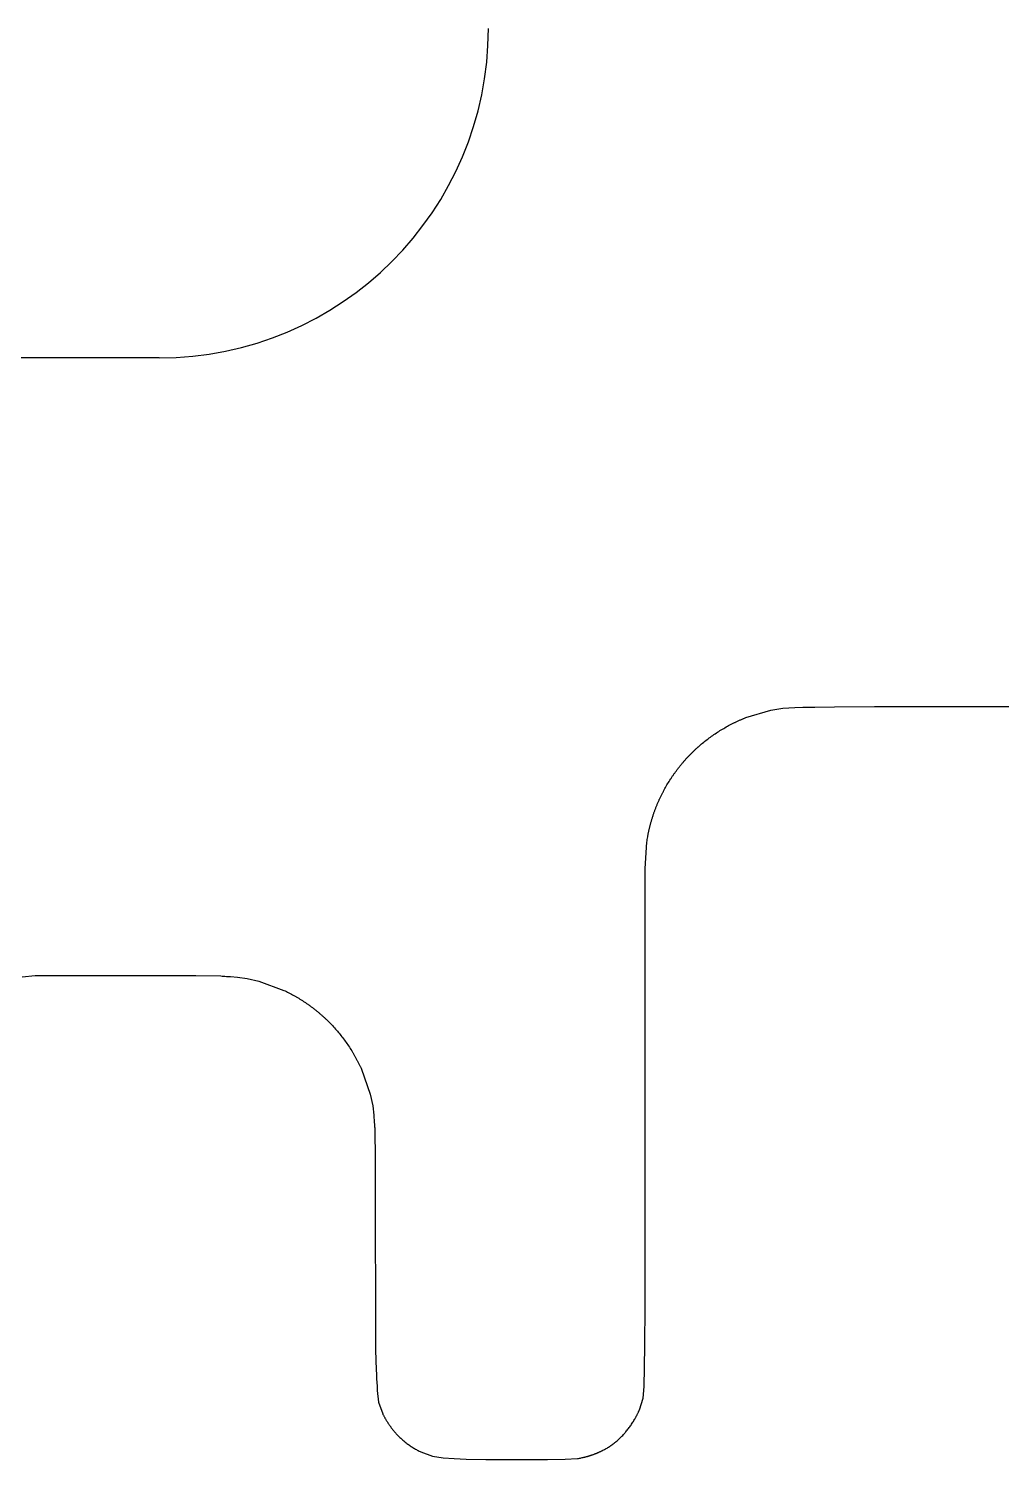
# Model space of a CAD drawing. Header units: millimetres. Extents: x -9 to 276, y -90 to 14.
# Drawn here: x 9.22 to 15.35, y -90.19 to -81.18 of the extents above; entities that cross this region are included whole.
import ezdxf

# ---------------------------------------------------------------- set-up
doc = ezdxf.new("R2010")
doc.units = ezdxf.units.MM
doc.layers.add('BLACK', color=7, linetype='CONTINUOUS')

msp = doc.modelspace()

# ---------------------------------------------------------------- linework, layer by layer
at = {"layer": 'BLACK', "linetype": 'Continuous'}
for p, q in [((10.03895, -83.25205), (-0.51105, -83.25205)), ((13.737137, -85.518722), (13.894819, -85.471452)), ((13.894819, -85.471452), (13.97011, -85.458808)), ((13.97011, -85.458808), (14.044103, -85.455177)), ((14.044103, -85.455177), (14.096369, -85.454028)), ((14.096369, -85.454028), (14.114846, -85.453622)), ((14.114846, -85.453622), (14.172055, -85.45236)), ((14.172055, -85.45236), (14.294268, -85.450573)), ((14.294268, -85.450573), (14.546796, -85.450058)), ((14.546796, -85.450058), (14.716866, -85.450015)), ((14.716866, -85.450015), (14.795478, -85.450004)), ((14.795478, -85.450004), (14.83302, -85.450001)), ((14.83302, -85.450001), (14.844767, -85.45)), ((14.844767, -85.45), (14.885044, -85.45)), ((14.885044, -85.45), (14.915232, -85.45)), ((14.915232, -85.45), (14.936563, -85.45)), ((14.936563, -85.45), (14.97347, -85.45)), ((14.97347, -85.45), (15.023245, -85.45)), ((15.023245, -85.45), (16.024616, -85.45)), ((13.628099, -85.569298), (13.632068, -85.567169)), ((13.632068, -85.567169), (13.636043, -85.565059)), ((13.636043, -85.565059), (13.640025, -85.562968)), ((13.640025, -85.562968), (13.644013, -85.560897)), ((13.644013, -85.560897), (13.648007, -85.558845)), ((13.648007, -85.558845), (13.652006, -85.556813)), ((13.652006, -85.556813), (13.65601, -85.5548)), ((13.65601, -85.5548), (13.66002, -85.552808)), ((13.66002, -85.552808), (13.664034, -85.550835)), ((13.664034, -85.550835), (13.668053, -85.548883)), ((13.668053, -85.548883), (13.672075, -85.54695)), ((13.672075, -85.54695), (13.676102, -85.545038)), ((13.676102, -85.545038), (13.680132, -85.543147)), ((13.680132, -85.543147), (13.684166, -85.541275)), ((13.684166, -85.541275), (13.688202, -85.539425)), ((13.688202, -85.539425), (13.692242, -85.537595)), ((13.692242, -85.537595), (13.696283, -85.535787)), ((13.696283, -85.535787), (13.700328, -85.533998)), ((13.700328, -85.533998), (13.704373, -85.532232)), ((13.704373, -85.532232), (13.708421, -85.530486)), ((13.708421, -85.530486), (13.712469, -85.528762)), ((13.712469, -85.528762), (13.716519, -85.527058)), ((13.716519, -85.527058), (13.720569, -85.525377)), ((13.720569, -85.525377), (13.724621, -85.523716)), ((13.724621, -85.523716), (13.728671, -85.522077)), ((13.728671, -85.522077), (13.732723, -85.52046)), ((13.732723, -85.52046), (13.737137, -85.518722)), ((13.484743, -85.662923), (13.491823, -85.657447)), ((13.491823, -85.657447), (13.498964, -85.652024)), ((13.498964, -85.652024), (13.506164, -85.646656)), ((13.506164, -85.646656), (13.513423, -85.641345)), ((13.513423, -85.641345), (13.520739, -85.636091)), ((13.520739, -85.636091), (13.528109, -85.630896)), ((13.528109, -85.630896), (13.535532, -85.625761)), ((13.535532, -85.625761), (13.543007, -85.620688)), ((13.543007, -85.620688), (13.550532, -85.615677)), ((13.550532, -85.615677), (13.558105, -85.610731)), ((13.558105, -85.610731), (13.565724, -85.605849)), ((13.565724, -85.605849), (13.573387, -85.601035)), ((13.573387, -85.601035), (13.581093, -85.596288)), ((13.581093, -85.596288), (13.588838, -85.59161)), ((13.588838, -85.59161), (13.596622, -85.587003)), ((13.596622, -85.587003), (13.604442, -85.582467)), ((13.604442, -85.582467), (13.612297, -85.578003)), ((13.612297, -85.578003), (13.620183, -85.573613)), ((13.620183, -85.573613), (13.628099, -85.569298)), ((13.385563, -85.75177), (13.388679, -85.748586)), ((13.388679, -85.748586), (13.39181, -85.745417)), ((13.39181, -85.745417), (13.39495, -85.742266)), ((13.39495, -85.742266), (13.398106, -85.739128)), ((13.398106, -85.739128), (13.401271, -85.736009)), ((13.401271, -85.736009), (13.40445, -85.732905)), ((13.40445, -85.732905), (13.407638, -85.729819)), ((13.407638, -85.729819), (13.410841, -85.726747)), ((13.410841, -85.726747), (13.414053, -85.723694)), ((13.414053, -85.723694), (13.417279, -85.720656)), ((13.417279, -85.720656), (13.420514, -85.717636)), ((13.420514, -85.717636), (13.423762, -85.714632)), ((13.423762, -85.714632), (13.427019, -85.711646)), ((13.427019, -85.711646), (13.430289, -85.708676)), ((13.430289, -85.708676), (13.433568, -85.705725)), ((13.433568, -85.705725), (13.43686, -85.702789)), ((13.43686, -85.702789), (13.437014, -85.702652)), ((13.437014, -85.702652), (13.443628, -85.696836)), ((13.443628, -85.696836), (13.450312, -85.691065)), ((13.450312, -85.691065), (13.457065, -85.68534)), ((13.457065, -85.68534), (13.463886, -85.679662)), ((13.463886, -85.679662), (13.470773, -85.674032)), ((13.470773, -85.674032), (13.477726, -85.668452)), ((13.477726, -85.668452), (13.484743, -85.662923)), ((13.309303, -85.839735), (13.312052, -85.836183)), ((13.312052, -85.836183), (13.314818, -85.832642)), ((13.314818, -85.832642), (13.317598, -85.829114)), ((13.317598, -85.829114), (13.320394, -85.825598)), ((13.320394, -85.825598), (13.323205, -85.822096)), ((13.323205, -85.822096), (13.326032, -85.818606)), ((13.326032, -85.818606), (13.328873, -85.81513)), ((13.328873, -85.81513), (13.33173, -85.811667)), ((13.33173, -85.811667), (13.334601, -85.808218)), ((13.334601, -85.808218), (13.337487, -85.804782)), ((13.337487, -85.804782), (13.340387, -85.80136)), ((13.340387, -85.80136), (13.343303, -85.797951)), ((13.343303, -85.797951), (13.346232, -85.794558)), ((13.346232, -85.794558), (13.349176, -85.791177)), ((13.349176, -85.791177), (13.352133, -85.787812)), ((13.352133, -85.787812), (13.355106, -85.78446)), ((13.355106, -85.78446), (13.35809, -85.781125)), ((13.35809, -85.781125), (13.36109, -85.777802)), ((13.36109, -85.777802), (13.364102, -85.774495)), ((13.364102, -85.774495), (13.36713, -85.771202)), ((13.36713, -85.771202), (13.370168, -85.767926)), ((13.370168, -85.767926), (13.373222, -85.764663)), ((13.373222, -85.764663), (13.376287, -85.761417)), ((13.376287, -85.761417), (13.379367, -85.758185)), ((13.379367, -85.758185), (13.382458, -85.754971)), ((13.382458, -85.754971), (13.385563, -85.75177)), ((13.243678, -85.935981), (13.248305, -85.928346)), ((13.248305, -85.928346), (13.253005, -85.920744)), ((13.253005, -85.920744), (13.257777, -85.913178)), ((13.257777, -85.913178), (13.262621, -85.905648)), ((13.262621, -85.905648), (13.265069, -85.901897)), ((13.265069, -85.901897), (13.267535, -85.898156)), ((13.267535, -85.898156), (13.270019, -85.894425)), ((13.270019, -85.894425), (13.27252, -85.890703)), ((13.27252, -85.890703), (13.275038, -85.886992)), ((13.275038, -85.886992), (13.277574, -85.88329)), ((13.277574, -85.88329), (13.280126, -85.8796)), ((13.280126, -85.8796), (13.282696, -85.875919)), ((13.282696, -85.875919), (13.285282, -85.87225)), ((13.285282, -85.87225), (13.287886, -85.868592)), ((13.287886, -85.868592), (13.290506, -85.864944)), ((13.290506, -85.864944), (13.293142, -85.861308)), ((13.293142, -85.861308), (13.295795, -85.857683)), ((13.295795, -85.857683), (13.298465, -85.85407)), ((13.298465, -85.85407), (13.30115, -85.850469)), ((13.30115, -85.850469), (13.303852, -85.846879)), ((13.303852, -85.846879), (13.306569, -85.843301)), ((13.306569, -85.843301), (13.309303, -85.839735)), ((13.198718, -86.019837), (13.200652, -86.015795)), ((13.200652, -86.015795), (13.202599, -86.011772)), ((13.202599, -86.011772), (13.204566, -86.007756)), ((13.204566, -86.007756), (13.206545, -86.003759)), ((13.206545, -86.003759), (13.208543, -85.999768)), ((13.208543, -85.999768), (13.210553, -85.995798)), ((13.210553, -85.995798), (13.212583, -85.991835)), ((13.212583, -85.991835), (13.214624, -85.987893)), ((13.214624, -85.987893), (13.216684, -85.983958)), ((13.216684, -85.983958), (13.217493, -85.982424)), ((13.217493, -85.982424), (13.221667, -85.974615)), ((13.221667, -85.974615), (13.225917, -85.966832)), ((13.225917, -85.966832), (13.230244, -85.959075)), ((13.230244, -85.959075), (13.234648, -85.951347)), ((13.234648, -85.951347), (13.239126, -85.943649)), ((13.239126, -85.943649), (13.243678, -85.935981)), ((13.160568, -86.111355), (13.162112, -86.107104)), ((13.162112, -86.107104), (13.163673, -86.102864)), ((13.163673, -86.102864), (13.165255, -86.098626)), ((13.165255, -86.098626), (13.166854, -86.0944)), ((13.166854, -86.0944), (13.168474, -86.090177)), ((13.168474, -86.090177), (13.17011, -86.085966)), ((13.17011, -86.085966), (13.171766, -86.081758)), ((13.171766, -86.081758), (13.173439, -86.077563)), ((13.173439, -86.077563), (13.175132, -86.073372)), ((13.175132, -86.073372), (13.176841, -86.069195)), ((13.176841, -86.069195), (13.17857, -86.065022)), ((13.17857, -86.065022), (13.180314, -86.060864)), ((13.180314, -86.060864), (13.182078, -86.05671)), ((13.182078, -86.05671), (13.183858, -86.052572)), ((13.183858, -86.052572), (13.185657, -86.048438)), ((13.185657, -86.048438), (13.187471, -86.044321)), ((13.187471, -86.044321), (13.189305, -86.040208)), ((13.189305, -86.040208), (13.191153, -86.036113)), ((13.191153, -86.036113), (13.193021, -86.032024)), ((13.193021, -86.032024), (13.194902, -86.027951)), ((13.194902, -86.027951), (13.196804, -86.023885)), ((13.196804, -86.023885), (13.198718, -86.019837)), ((13.132731, -86.201459), (13.133852, -86.197156)), ((13.133852, -86.197156), (13.134994, -86.19285)), ((13.134994, -86.19285), (13.136157, -86.188546)), ((13.136157, -86.188546), (13.137341, -86.184239)), ((13.137341, -86.184239), (13.138545, -86.179935)), ((13.138545, -86.179935), (13.139771, -86.175629)), ((13.139771, -86.175629), (13.141016, -86.171325)), ((13.141016, -86.171325), (13.142283, -86.167021)), ((13.142283, -86.167021), (13.143569, -86.162721)), ((13.143569, -86.162721), (13.144877, -86.15842)), ((13.144877, -86.15842), (13.146203, -86.154124)), ((13.146203, -86.154124), (13.147551, -86.149828)), ((13.147551, -86.149828), (13.148918, -86.145538)), ((13.148918, -86.145538), (13.150306, -86.141248)), ((13.150306, -86.141248), (13.151713, -86.136965)), ((13.151713, -86.136965), (13.153141, -86.132683)), ((13.153141, -86.132683), (13.154587, -86.128408)), ((13.154587, -86.128408), (13.156054, -86.124135)), ((13.156054, -86.124135), (13.157539, -86.119871)), ((13.157539, -86.119871), (13.159044, -86.115608)), ((13.159044, -86.115608), (13.160568, -86.111355)), ((13.11348, -86.295082), (13.114797, -86.286708)), ((13.114797, -86.286708), (13.116202, -86.278298)), ((13.116202, -86.278298), (13.117693, -86.269854)), ((13.117693, -86.269854), (13.119272, -86.26138)), ((13.119272, -86.26138), (13.120093, -86.257131)), ((13.120093, -86.257131), (13.120936, -86.252877)), ((13.120936, -86.252877), (13.121801, -86.248616)), ((13.121801, -86.248616), (13.122688, -86.244351)), ((13.122688, -86.244351), (13.123596, -86.240079)), ((13.123596, -86.240079), (13.124526, -86.235802)), ((13.124526, -86.235802), (13.125477, -86.231521)), ((13.125477, -86.231521), (13.126449, -86.227236)), ((13.126449, -86.227236), (13.127443, -86.222947)), ((13.127443, -86.222947), (13.128458, -86.218655)), ((13.128458, -86.218655), (13.129495, -86.214359)), ((13.129495, -86.214359), (13.130552, -86.210061)), ((13.130552, -86.210061), (13.131631, -86.205761)), ((13.131631, -86.205761), (13.132731, -86.201459)), ((13.101447, -86.469359), (13.112249, -86.303415)), ((13.112249, -86.303415), (13.11348, -86.295082)), ((13.101315, -86.479435), (13.101447, -86.469359)), ((13.100964, -86.554778), (13.100978, -86.532515)), ((13.101, -86.577482), (13.100964, -86.554778)), ((13.100978, -86.532515), (13.101055, -86.510792)), ((13.101055, -86.510792), (13.101121, -86.500164)), ((13.101121, -86.500164), (13.101207, -86.489707)), ((13.101207, -86.489707), (13.101315, -86.479435)), ((13.101074, -86.60053), (13.101, -86.577482)), ((13.101285, -86.647259), (13.101074, -86.60053)), ((13.101447, -86.682035), (13.101285, -86.647259)), ((13.101604, -86.725675), (13.101447, -86.682035)), ((13.101704, -86.769015), (13.101604, -86.725675)), ((13.101757, -86.812098), (13.101704, -86.769015)), ((13.10177, -86.854967), (13.101757, -86.812098)), ((13.101707, -86.940231), (13.10175, -86.897663)), ((13.10175, -86.897663), (13.10177, -86.854967)), ((13.10158, -87.025149), (13.101707, -86.940231)), ((13.101446, -87.116323), (13.10158, -87.025149)), ((9.175247, -87.151665), (9.257793, -87.144671)), ((9.257793, -87.144671), (9.261716, -87.144462)), ((9.261716, -87.144462), (9.265115, -87.144302)), ((9.265115, -87.144302), (9.267802, -87.144195)), ((9.267802, -87.144195), (9.270197, -87.14412)), ((9.270197, -87.14412), (9.272284, -87.144074)), ((9.272284, -87.144074), (9.274216, -87.14405)), ((9.274216, -87.14405), (9.278034, -87.144057)), ((9.278034, -87.144057), (9.28274, -87.144129)), ((9.28274, -87.144129), (9.286882, -87.144198)), ((9.286882, -87.144198), (9.291971, -87.144254)), ((9.291971, -87.144254), (9.300719, -87.144282)), ((9.300719, -87.144282), (9.315022, -87.144248)), ((9.315022, -87.144248), (9.339546, -87.144124)), ((9.339546, -87.144124), (9.372817, -87.143956)), ((9.372817, -87.143956), (9.674513, -87.143718)), ((9.674513, -87.143718), (10.018, -87.144044)), ((10.018, -87.144044), (10.270652, -87.145022)), ((10.270652, -87.145022), (10.428031, -87.1474)), ((10.428031, -87.1474), (10.436612, -87.14783)), ((10.436612, -87.14783), (10.445099, -87.148332)), ((10.445099, -87.148332), (10.4539, -87.148928)), ((10.4539, -87.148928), (10.463752, -87.149668)), ((10.463752, -87.149668), (10.477679, -87.150787)), ((10.477679, -87.150787), (10.477982, -87.150812)), ((10.477982, -87.150812), (10.488156, -87.151641)), ((10.488156, -87.151641), (10.533638, -87.155358)), ((10.533638, -87.155358), (10.594641, -87.162436)), ((10.594641, -87.162436), (10.667867, -87.179758)), ((10.667867, -87.179758), (10.825245, -87.237963)), ((13.101377, -87.20135), (13.101446, -87.116323)), ((10.825245, -87.237963), (10.833146, -87.241694)), ((10.833146, -87.241694), (10.841036, -87.245509)), ((10.841036, -87.245509), (10.848915, -87.249406)), ((10.848915, -87.249406), (10.856779, -87.253386)), ((10.856779, -87.253386), (10.864626, -87.257447)), ((10.864626, -87.257447), (10.872456, -87.261589)), ((10.872456, -87.261589), (10.880266, -87.265811)), ((10.880266, -87.265811), (10.888054, -87.270113)), ((10.888054, -87.270113), (10.895818, -87.274492)), ((10.895818, -87.274492), (10.89969, -87.276711)), ((10.89969, -87.276711), (10.903556, -87.278949)), ((10.903556, -87.278949), (10.907415, -87.281206)), ((10.907415, -87.281206), (10.911267, -87.283483)), ((13.101359, -87.286652), (13.101377, -87.20135)), ((10.911267, -87.283483), (10.915111, -87.285778)), ((10.915111, -87.285778), (10.918948, -87.288092)), ((10.918948, -87.288092), (10.922777, -87.290424)), ((10.922777, -87.290424), (10.926598, -87.292775)), ((10.926598, -87.292775), (10.930411, -87.295145)), ((10.930411, -87.295145), (10.934215, -87.297533)), ((10.934215, -87.297533), (10.93801, -87.299938)), ((10.93801, -87.299938), (10.941797, -87.302362)), ((10.941797, -87.302362), (10.945574, -87.304804)), ((10.945574, -87.304804), (10.949343, -87.307264)), ((10.949343, -87.307264), (10.9531, -87.309741)), ((10.9531, -87.309741), (10.956849, -87.312236)), ((10.956849, -87.312236), (10.960587, -87.314747)), ((10.960587, -87.314747), (10.964316, -87.317277)), ((10.964316, -87.317277), (10.968033, -87.319822)), ((10.968033, -87.319822), (10.97174, -87.322386)), ((10.97174, -87.322386), (10.975435, -87.324965)), ((10.975435, -87.324965), (10.979121, -87.327562)), ((10.979121, -87.327562), (10.982794, -87.330175)), ((10.982794, -87.330175), (10.986456, -87.332805)), ((10.986456, -87.332805), (10.990106, -87.33545)), ((10.990106, -87.33545), (10.993745, -87.338112)), ((10.993745, -87.338112), (10.99737, -87.340789)), ((10.99737, -87.340789), (11.000984, -87.343483)), ((11.000984, -87.343483), (11.004584, -87.346191)), ((11.004584, -87.346191), (11.008174, -87.348916)), ((11.008174, -87.348916), (11.011748, -87.351655)), ((11.011748, -87.351655), (11.015311, -87.354411)), ((11.015311, -87.354411), (11.018859, -87.35718)), ((11.018859, -87.35718), (11.022395, -87.359965)), ((11.022395, -87.359965), (11.025916, -87.362764)), ((11.025916, -87.362764), (11.029425, -87.365579)), ((11.029425, -87.365579), (11.032917, -87.368406)), ((11.032917, -87.368406), (11.036398, -87.371249)), ((11.036398, -87.371249), (11.039862, -87.374105)), ((13.101376, -87.37214), (13.101359, -87.286652)), ((11.039862, -87.374105), (11.043313, -87.376976)), ((11.043313, -87.376976), (11.046748, -87.37986)), ((11.046748, -87.37986), (11.05017, -87.382759)), ((11.05017, -87.382759), (11.053574, -87.385669)), ((11.053574, -87.385669), (11.056966, -87.388595)), ((11.056966, -87.388595), (11.060339, -87.391531)), ((11.060339, -87.391531), (11.0637, -87.394483)), ((11.0637, -87.394483), (11.067042, -87.397446)), ((11.067042, -87.397446), (11.070372, -87.400423)), ((11.070372, -87.400423), (11.073682, -87.403411)), ((11.073682, -87.403411), (11.076979, -87.406413)), ((11.076979, -87.406413), (11.080256, -87.409425)), ((11.080256, -87.409425), (11.083521, -87.412452)), ((11.083521, -87.412452), (11.086765, -87.415488)), ((11.086765, -87.415488), (11.089996, -87.418539)), ((11.089996, -87.418539), (11.093207, -87.421598)), ((11.093207, -87.421598), (11.096404, -87.424672)), ((11.096404, -87.424672), (11.09958, -87.427753)), ((11.09958, -87.427753), (11.102743, -87.43085)), ((11.102743, -87.43085), (11.105885, -87.433953)), ((11.105885, -87.433953), (11.109012, -87.437071)), ((11.109012, -87.437071), (11.114513, -87.442625)), ((11.114513, -87.442625), (11.120648, -87.448926)), ((11.120648, -87.448926), (11.126742, -87.455299)), ((11.126742, -87.455299), (11.132792, -87.461743)), ((11.132792, -87.461743), (11.138798, -87.468256)), ((13.10141, -87.457728), (13.101376, -87.37214)), ((13.101446, -87.550611), (13.10141, -87.457728)), ((11.138798, -87.468256), (11.144759, -87.474837)), ((11.144759, -87.474837), (11.150673, -87.481486)), ((11.150673, -87.481486), (11.156538, -87.488201)), ((11.156538, -87.488201), (11.162354, -87.494981)), ((11.162354, -87.494981), (11.16812, -87.501824)), ((11.16812, -87.501824), (11.173833, -87.508729)), ((11.173833, -87.508729), (11.179493, -87.515695)), ((11.179493, -87.515695), (11.185098, -87.522721)), ((11.185098, -87.522721), (11.190647, -87.529804)), ((11.190647, -87.529804), (11.196138, -87.536944)), ((11.196138, -87.536944), (11.201571, -87.544138)), ((11.201571, -87.544138), (11.206944, -87.551386)), ((11.206944, -87.551386), (11.212256, -87.558685)), ((13.101467, -87.713178), (13.101446, -87.550611)), ((11.212256, -87.558685), (11.217505, -87.566034)), ((11.217505, -87.566034), (11.22269, -87.573431)), ((11.22269, -87.573431), (11.22781, -87.580874)), ((11.22781, -87.580874), (11.232864, -87.588362)), ((11.232864, -87.588362), (11.23785, -87.595892)), ((11.23785, -87.595892), (11.242767, -87.603463)), ((11.242767, -87.603463), (11.247614, -87.611073)), ((11.247614, -87.611073), (11.25239, -87.618721)), ((11.25239, -87.618721), (11.257093, -87.626403)), ((11.257093, -87.626403), (11.259418, -87.630256)), ((11.259418, -87.630256), (11.261723, -87.634118)), ((11.261723, -87.634118), (11.264011, -87.637987)), ((11.264011, -87.637987), (11.266279, -87.641864)), ((11.266279, -87.641864), (11.268528, -87.645748)), ((11.268528, -87.645748), (11.270759, -87.649639)), ((11.270759, -87.649639), (11.27297, -87.653537)), ((11.27297, -87.653537), (11.275162, -87.657441)), ((11.275162, -87.657441), (11.277334, -87.661351)), ((11.277334, -87.661351), (11.279487, -87.665268)), ((11.279487, -87.665268), (11.28162, -87.66919)), ((11.28162, -87.66919), (11.283734, -87.673117)), ((11.283734, -87.673117), (11.285827, -87.67705)), ((11.285827, -87.67705), (11.2879, -87.680988)), ((11.2879, -87.680988), (11.289954, -87.68493)), ((11.289954, -87.68493), (11.291987, -87.688877)), ((11.291987, -87.688877), (11.293999, -87.692827)), ((11.293999, -87.692827), (11.295992, -87.696782)), ((11.295992, -87.696782), (11.297963, -87.70074)), ((11.297963, -87.70074), (11.299914, -87.704702)), ((11.299914, -87.704702), (11.301844, -87.708666)), ((11.301844, -87.708666), (11.303753, -87.712634)), ((11.303753, -87.712634), (11.305641, -87.716603)), ((11.305641, -87.716603), (11.307509, -87.720576)), ((11.307509, -87.720576), (11.309354, -87.724549)), ((11.309354, -87.724549), (11.311179, -87.728526)), ((11.311179, -87.728526), (11.314029, -87.734833)), ((13.101455, -87.875519), (13.101467, -87.713178)), ((11.314029, -87.734833), (11.369333, -87.891957)), ((11.369333, -87.891957), (11.385488, -87.964971)), ((13.101445, -87.984899), (13.101455, -87.875519)), ((11.385488, -87.964971), (11.3918, -88.025379)), ((13.101444, -88.153551), (13.101445, -87.984899)), ((11.3918, -88.025379), (11.395049, -88.071158)), ((11.395049, -88.071158), (11.3957, -88.080366)), ((11.3957, -88.080366), (11.395731, -88.080802)), ((11.395731, -88.080802), (11.396576, -88.092876)), ((11.396576, -88.092876), (11.396971, -88.098765)), ((11.396971, -88.098765), (11.397347, -88.104647)), ((11.397347, -88.104647), (11.397701, -88.110594)), ((11.397701, -88.110594), (11.398032, -88.116675)), ((11.398032, -88.116675), (11.398339, -88.122959)), ((11.398339, -88.122959), (11.398619, -88.129516)), ((11.398619, -88.129516), (11.400493, -88.286848)), ((13.101445, -88.202043), (13.101444, -88.153551)), ((13.101445, -88.419187), (13.101445, -88.202043)), ((11.400493, -88.286848), (11.401443, -88.891094)), ((13.101445, -88.636332), (13.101445, -88.419187)), ((13.101445, -88.744904), (13.101445, -88.636332)), ((13.101445, -88.853476), (13.101445, -88.744904)), ((11.401443, -88.891094), (11.401484, -89.029871)), ((13.101438, -89.052883), (13.101445, -88.853476)), ((11.401484, -89.029871), (11.401516, -89.145907)), ((13.101419, -89.226044), (13.101438, -89.059748)), ((13.101438, -89.059748), (13.101438, -89.052883)), ((11.401516, -89.145907), (11.401584, -89.254026)), ((11.401584, -89.254026), (11.402775, -89.505319)), ((13.100856, -89.482631), (13.101419, -89.226044)), ((11.402775, -89.505319), (11.406869, -89.628344)), ((13.098583, -89.606929), (13.100856, -89.482631)), ((13.096974, -89.663656), (13.098583, -89.606929)), ((11.406869, -89.628344), (11.406931, -89.629593)), ((11.406931, -89.629593), (11.408266, -89.656576)), ((11.408266, -89.656576), (11.409738, -89.686732)), ((11.409738, -89.686732), (11.410769, -89.708168)), ((11.410769, -89.708168), (11.411972, -89.733168)), ((13.095022, -89.733803), (13.096381, -89.685101)), ((13.096381, -89.685101), (13.096974, -89.663656)), ((11.411972, -89.733168), (11.41323, -89.758932)), ((11.41323, -89.758932), (11.421183, -89.833796)), ((13.089219, -89.80699), (13.095022, -89.733803)), ((11.421183, -89.833796), (11.448197, -89.907021)), ((13.058109, -89.89865), (13.059488, -89.895712)), ((13.059488, -89.895712), (13.060842, -89.892783)), ((13.060842, -89.892783), (13.062172, -89.889855)), ((13.062172, -89.889855), (13.063476, -89.886937)), ((13.063476, -89.886937), (13.064757, -89.884022)), ((13.064757, -89.884022), (13.066283, -89.880483)), ((13.066283, -89.880483), (13.089219, -89.80699)), ((11.448197, -89.907021), (11.449637, -89.909917)), ((11.449637, -89.909917), (11.451101, -89.912815)), ((11.451101, -89.912815), (11.452587, -89.915713)), ((11.452587, -89.915713), (11.454096, -89.918612)), ((11.454096, -89.918612), (11.455627, -89.921509)), ((11.455627, -89.921509), (11.45718, -89.924406)), ((11.45718, -89.924406), (11.458753, -89.927298)), ((11.458753, -89.927298), (11.46035, -89.93019)), ((11.46035, -89.93019), (11.461965, -89.933075)), ((11.461965, -89.933075), (11.463603, -89.935959)), ((11.463603, -89.935959), (11.465258, -89.938834)), ((11.465258, -89.938834), (11.466936, -89.941707)), ((11.466936, -89.941707), (11.468631, -89.94457)), ((11.468631, -89.94457), (11.470347, -89.947429)), ((11.470347, -89.947429), (11.47208, -89.950276)), ((11.47208, -89.950276), (11.473833, -89.95312)), ((11.473833, -89.95312), (11.475602, -89.955949)), ((11.475602, -89.955949), (11.477391, -89.958773)), ((11.477391, -89.958773), (11.479194, -89.961582)), ((11.479194, -89.961582), (11.481017, -89.964385)), ((11.481017, -89.964385), (11.482853, -89.967171)), ((11.482853, -89.967171), (11.484709, -89.969951)), ((11.484709, -89.969951), (11.486576, -89.972712)), ((11.486576, -89.972712), (11.488463, -89.975466)), ((11.488463, -89.975466), (11.490361, -89.978199)), ((11.490361, -89.978199), (11.492277, -89.980925)), ((11.492277, -89.980925), (11.494203, -89.98363)), ((11.494203, -89.98363), (11.496148, -89.986326)), ((11.496148, -89.986326), (11.498101, -89.988999)), ((13.004981, -89.988218), (13.008911, -89.982716)), ((13.008911, -89.982716), (13.012786, -89.977154)), ((13.012786, -89.977154), (13.016603, -89.971537)), ((13.016603, -89.971537), (13.020358, -89.965868)), ((13.020358, -89.965868), (13.024048, -89.960153)), ((13.024048, -89.960153), (13.02767, -89.954396)), ((13.02767, -89.954396), (13.031221, -89.948603)), ((13.031221, -89.948603), (13.034697, -89.942778)), ((13.034697, -89.942778), (13.036407, -89.939855)), ((13.036407, -89.939855), (13.038096, -89.936927)), ((13.038096, -89.936927), (13.039766, -89.933994)), ((13.039766, -89.933994), (13.041415, -89.931056)), ((13.041415, -89.931056), (13.043043, -89.928115)), ((13.043043, -89.928115), (13.04465, -89.92517)), ((13.04465, -89.92517), (13.046236, -89.922223)), ((13.046236, -89.922223), (13.0478, -89.919274)), ((13.0478, -89.919274), (13.049341, -89.916326)), ((13.049341, -89.916326), (13.05086, -89.913375)), ((13.05086, -89.913375), (13.052356, -89.910427)), ((13.052356, -89.910427), (13.05383, -89.907478)), ((13.05383, -89.907478), (13.05528, -89.904533)), ((13.05528, -89.904533), (13.056707, -89.901588)), ((13.056707, -89.901588), (13.058109, -89.89865)), ((11.498101, -89.988999), (11.500073, -89.991664)), ((11.500073, -89.991664), (11.502051, -89.994304)), ((11.502051, -89.994304), (11.504048, -89.996935)), ((11.504048, -89.996935), (11.506051, -89.99954)), ((11.506051, -89.99954), (11.508071, -90.002136)), ((11.508071, -90.002136), (11.510097, -90.004706)), ((11.510097, -90.004706), (11.51214, -90.007265)), ((11.51214, -90.007265), (11.514187, -90.009797)), ((11.514187, -90.009797), (11.516251, -90.012317)), ((11.516251, -90.012317), (11.518318, -90.01481)), ((11.518318, -90.01481), (11.520401, -90.017292)), ((11.520401, -90.017292), (11.522487, -90.019745)), ((11.522487, -90.019745), (11.524589, -90.022185)), ((11.524589, -90.022185), (11.526692, -90.024597)), ((11.526692, -90.024597), (11.528812, -90.026996)), ((11.528812, -90.026996), (11.530931, -90.029366)), ((11.530931, -90.029366), (11.533066, -90.031722)), ((11.533066, -90.031722), (11.535201, -90.034048)), ((11.535201, -90.034048), (11.537351, -90.036361)), ((11.537351, -90.036361), (11.5395, -90.038643)), ((11.5395, -90.038643), (11.541663, -90.040911)), ((11.541663, -90.040911), (11.543825, -90.043149)), ((11.543825, -90.043149), (11.546001, -90.045372)), ((11.546001, -90.045372), (11.548026, -90.047415)), ((11.548026, -90.047415), (11.552397, -90.051742)), ((11.552397, -90.051742), (11.55685, -90.056038)), ((11.55685, -90.056038), (11.561382, -90.0603)), ((11.561382, -90.0603), (11.565994, -90.064527)), ((11.565994, -90.064527), (11.570684, -90.068718)), ((11.570684, -90.068718), (11.57545, -90.072869)), ((11.57545, -90.072869), (11.58029, -90.07698)), ((12.924416, -90.07676), (12.928997, -90.072758)), ((12.928997, -90.072758), (12.933545, -90.068678)), ((12.933545, -90.068678), (12.93806, -90.064521)), ((12.93806, -90.064521), (12.942543, -90.060285)), ((12.942543, -90.060285), (12.946994, -90.055969)), ((12.946994, -90.055969), (12.951415, -90.051571)), ((12.951415, -90.051571), (12.955805, -90.047092)), ((12.955805, -90.047092), (12.960165, -90.042529)), ((12.960165, -90.042529), (12.964496, -90.037881)), ((12.964496, -90.037881), (12.968799, -90.033147)), ((12.968799, -90.033147), (12.973073, -90.028325)), ((12.973073, -90.028325), (12.976198, -90.024723)), ((12.976198, -90.024723), (12.980424, -90.019746)), ((12.980424, -90.019746), (12.984617, -90.014685)), ((12.984617, -90.014685), (12.988774, -90.009542)), ((12.988774, -90.009542), (12.992892, -90.004321)), ((12.992892, -90.004321), (12.996968, -89.999024)), ((12.996968, -89.999024), (13.000999, -89.993655)), ((13.000999, -89.993655), (13.004981, -89.988218)), ((11.58029, -90.07698), (11.585204, -90.081049)), ((11.585204, -90.081049), (11.590189, -90.085072)), ((11.590189, -90.085072), (11.595243, -90.08905)), ((11.595243, -90.08905), (11.600363, -90.092978)), ((11.600363, -90.092978), (11.605549, -90.096856)), ((11.605549, -90.096856), (11.610797, -90.10068)), ((11.610797, -90.10068), (11.616104, -90.10445)), ((11.616104, -90.10445), (11.621468, -90.108162)), ((11.621468, -90.108162), (11.626885, -90.111814)), ((11.626885, -90.111814), (11.632354, -90.115404)), ((11.632354, -90.115404), (11.637869, -90.11893)), ((11.637869, -90.11893), (11.643428, -90.122389)), ((11.643428, -90.122389), (11.649028, -90.125779)), ((11.649028, -90.125779), (11.654664, -90.129098)), ((11.654664, -90.129098), (11.660332, -90.132344)), ((11.660332, -90.132344), (11.666028, -90.135514)), ((11.666028, -90.135514), (11.671749, -90.138606)), ((11.671749, -90.138606), (11.677489, -90.141619)), ((11.677489, -90.141619), (11.683244, -90.144549)), ((11.683244, -90.144549), (11.687973, -90.14689)), ((11.687973, -90.14689), (11.760716, -90.174132)), ((12.760391, -90.16758), (12.763632, -90.166502)), ((12.763632, -90.166502), (12.766854, -90.165408)), ((12.766854, -90.165408), (12.770077, -90.164293)), ((12.770077, -90.164293), (12.773278, -90.163165)), ((12.773278, -90.163165), (12.776479, -90.162015)), ((12.776479, -90.162015), (12.779653, -90.160854)), ((12.779653, -90.160854), (12.782825, -90.159671)), ((12.782825, -90.159671), (12.785967, -90.158479)), ((12.785967, -90.158479), (12.789106, -90.157266)), ((12.789106, -90.157266), (12.792211, -90.156044)), ((12.792211, -90.156044), (12.795312, -90.154803)), ((12.795312, -90.154803), (12.798377, -90.153554)), ((12.798377, -90.153554), (12.801435, -90.152286)), ((12.801435, -90.152286), (12.804455, -90.151012)), ((12.804455, -90.151012), (12.807467, -90.14972)), ((12.807467, -90.14972), (12.810438, -90.148423)), ((12.810438, -90.148423), (12.813401, -90.147108)), ((12.813401, -90.147108), (12.81632, -90.14579)), ((12.81632, -90.14579), (12.81923, -90.144454)), ((12.81923, -90.144454), (12.822095, -90.143117)), ((12.822095, -90.143117), (12.824949, -90.141763)), ((12.824949, -90.141763), (12.827757, -90.140407)), ((12.827757, -90.140407), (12.830553, -90.139036)), ((12.830553, -90.139036), (12.833302, -90.137665)), ((12.833302, -90.137665), (12.836038, -90.136278)), ((12.836038, -90.136278), (12.840795, -90.133811)), ((12.840795, -90.133811), (12.846046, -90.131003)), ((12.846046, -90.131003), (12.851252, -90.128128)), ((12.851252, -90.128128), (12.856414, -90.125187)), ((12.856414, -90.125187), (12.861531, -90.122179)), ((12.861531, -90.122179), (12.866606, -90.119103)), ((12.866606, -90.119103), (12.871638, -90.115961)), ((12.871638, -90.115961), (12.876629, -90.112749)), ((12.876629, -90.112749), (12.88158, -90.10947)), ((12.88158, -90.10947), (12.88649, -90.106121)), ((12.88649, -90.106121), (12.891361, -90.102702)), ((12.891361, -90.102702), (12.896193, -90.099213)), ((12.896193, -90.099213), (12.900988, -90.095653)), ((12.900988, -90.095653), (12.905745, -90.092021)), ((12.905745, -90.092021), (12.910466, -90.088316)), ((12.910466, -90.088316), (12.915151, -90.084539)), ((12.915151, -90.084539), (12.9198, -90.080687)), ((12.9198, -90.080687), (12.924416, -90.07676)), ((11.760716, -90.174132), (11.829805, -90.183278)), ((11.829805, -90.183278), (11.897984, -90.188406)), ((11.897984, -90.188406), (11.973957, -90.192633)), ((11.973957, -90.192633), (12.097006, -90.193587)), ((12.097006, -90.193587), (12.270252, -90.193726)), ((12.270252, -90.193726), (12.344769, -90.193732)), ((12.344769, -90.193732), (12.35135, -90.193731)), ((12.35135, -90.193731), (12.378824, -90.193726)), ((12.378824, -90.193726), (12.416271, -90.193728)), ((12.416271, -90.193728), (12.487396, -90.193726)), ((12.487396, -90.193726), (12.59858, -90.193201)), ((12.59858, -90.193201), (12.676192, -90.188107)), ((12.676192, -90.188107), (12.681839, -90.187214)), ((12.681839, -90.187214), (12.687633, -90.186216)), ((12.687633, -90.186216), (12.69356, -90.185114)), ((12.69356, -90.185114), (12.699608, -90.183907)), ((12.699608, -90.183907), (12.705763, -90.182597)), ((12.705763, -90.182597), (12.712012, -90.181184)), ((12.712012, -90.181184), (12.715168, -90.18044)), ((12.715168, -90.18044), (12.718341, -90.179671)), ((12.718341, -90.179671), (12.72153, -90.178878)), ((12.72153, -90.178878), (12.724733, -90.17806)), ((12.724733, -90.17806), (12.727948, -90.177219)), ((12.727948, -90.177219), (12.731176, -90.176354)), ((12.731176, -90.176354), (12.734409, -90.175466)), ((12.734409, -90.175466), (12.737653, -90.174555)), ((12.737653, -90.174555), (12.740898, -90.173622)), ((12.740898, -90.173622), (12.744151, -90.172666)), ((12.744151, -90.172666), (12.7474, -90.171691)), ((12.7474, -90.171691), (12.750656, -90.170692)), ((12.750656, -90.170692), (12.753903, -90.169675)), ((12.753903, -90.169675), (12.757154, -90.168636)), ((12.757154, -90.168636), (12.760391, -90.16758))]:
    msp.add_line(p, q, dxfattribs=at)
at = {"layer": 'BLACK'}
msp.add_arc((10.03895, -81.17705), 2.075, 270, 0, dxfattribs=at)

doc.saveas('drawing.dxf')
